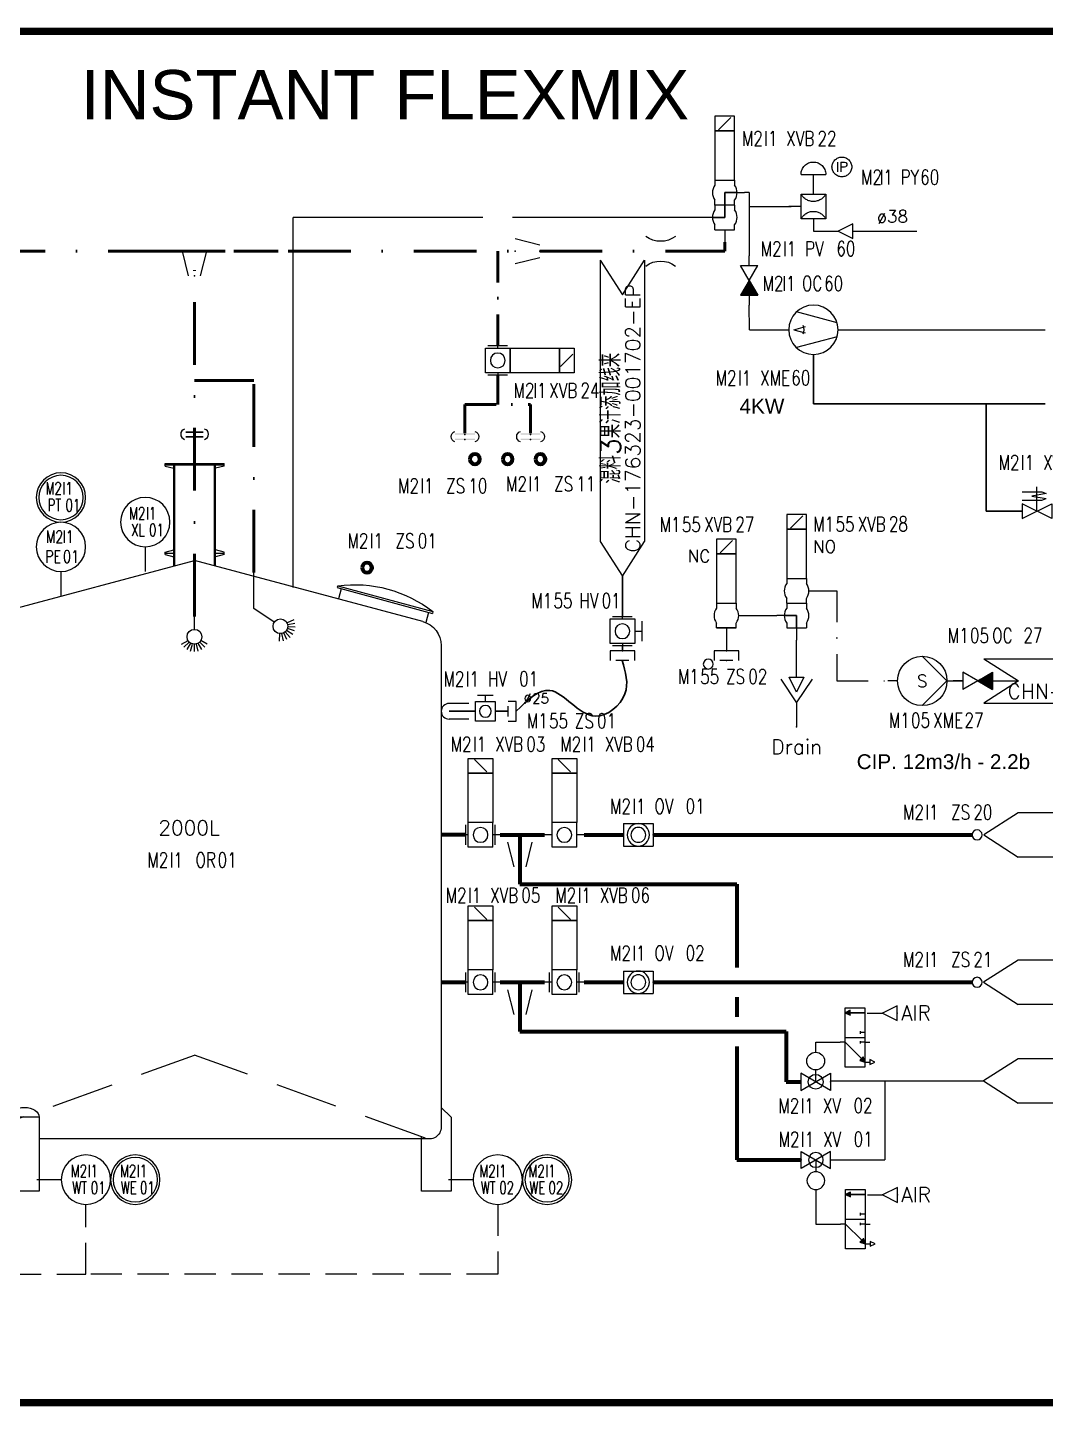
# Model space of a CAD drawing. Header units: inches. Extents: x 10149 to 11899, y 21917 to 23140.
# Drawn here: x 11531.1 to 11737.5, y 22398.1 to 22677.5 of the extents above; entities that cross this region are included whole.
import ezdxf
from ezdxf.enums import TextEntityAlignment as Align

# ---------------------------------------------------------------- set-up
doc = ezdxf.new("R2010")
doc.units = ezdxf.units.IN
doc.header["$MEASUREMENT"] = 0
for name, pattern in [('ACAD_ISO02W100', [15, 12, -3]), ('DASHDOT', [25.4, 12.7, -6.35, 0, -6.35]), ('DASHDOT2', [12.7, 6.35, -3.175, 0, -3.175]), ('DASHED', [19.05, 12.7, -6.35]), ('DASHED2', [9.525, 6.35, -3.175])]:
    doc.linetypes.add(name, pattern=pattern)
for name, color, linetype, lineweight in [('17 Pipe CIP', 4, 'DASHDOT2', 50), ('19 Pipe Process', 30, 'Continuous', 30), ('31 Equipment', 7, 'Continuous', 9), ('33 Instruments Labels', 7, 'Continuous', 9), ('43 TXT English', 7, 'Continuous', 9), ('Equipment', 7, 'Continuous', 9), ('Other-material', 7, 'Continuous', 9), ('Pipe-cip', 4, 'DASHDOT', 50), ('Pipe-process', 30, 'Continuous', 70), ('Pipe-water', 5, 'Continuous', 30), ('Text', 7, 'Continuous', 9), ('Valves-other', 7, 'Continuous', 9)]:
    doc.layers.add(name, color=color, linetype=linetype, lineweight=lineweight)
for name, color, linetype in [('DIAMETRE', 7, 'Continuous'), ('LIAISON INSTRUMENTATION', 140, 'DASHED2'), ('LIBELLE-INSTRUM', 7, 'Continuous'), ('MATERIEL-DIVERS', 7, 'Continuous'), ('OTHER MATERIAL', 7, 'Continuous'), ('PIPE_GAS', 3, 'Continuous'), ('POMPES-PROCESS', 7, 'Continuous'), ('REPERES', 7, 'Continuous'), ('size RO 10', 7, 'Continuous'), ('Skid', 5, 'Continuous'), ('techn-data', 7, 'Continuous'), ('TEXTES', 7, 'Continuous'), ('TUYAUTERIE-AIR INSTRUMENT', 3, 'Continuous'), ('TUYAUTERIE-EAU', 5, 'Continuous'), ('TUYAUTERIE-EGOUT', 32, 'Continuous'), ('TUYAUTERIE-NEP', 4, 'DASHDOT2'), ('VANNES', 7, 'Continuous'), ('VANNES-PROCESS', 7, 'Continuous')]:
    doc.layers.add(name, color=color, linetype=linetype)
doc.layers.get('REPERES').off()
doc.styles.add('ROMANS', font='ROMANS.SHX')
doc.styles.add('ROMANT', font='romant')
doc.styles.get("Standard").update_dxf_attribs({"font": 'arial.ttf'})
doc.styles.add('USER1', font='TXT.SHX', dxfattribs={"bigfont": 'gbcbig.shx'})

# ---------------------------------------------------------------- blocks, each defined once
blk = doc.blocks.new('NOR-VACUUM_PUMP')
at = {"color": 7}
for p, q in [((4.8, 1.39), (-3.46, 3.61)), ((-4, 0), (-1.69, 0.62)), ((-4, 0), (-1.62, -0.64)), ((4.8, -1.39), (-3.46, -3.61))]:
    blk.add_line(p, q, dxfattribs=at)
blk.add_circle((0, 0), 5)
at = {"color": 7, "linetype": 'Continuous'}
blk.add_arc((-4, 0), 2.07, 333.8613, 26.1387, dxfattribs=at)
at = {"layer": 'Equipment', "insert": (0, 0), "char_height": 2.5, "width": 210, "attachment_point": 1}
blk.add_mtext('{\\C5; }', dxfattribs=at)
blk = doc.blocks.new('NOR-SOLENOID_VALVE_2_WAY')
for p, q in [((-1.02, 3.92), (-1.89, 3.58)), ((-1.89, 3.58), (1.05, 3.1)), ((1.05, 3.1), (-1.89, 2.62)), ((2.99, 3.92), (-1.02, 3.92)), ((0, -0.01), (0, 4.99)), ((-3.03, -1.48), (2.97, 1.52)), ((-3.03, 1.52), (-3.03, -1.48)), ((2.97, -1.48), (-3.03, 1.52)), ((-1.02, 2.27), (-1.89, 2.62)), ((2.99, 2.27), (-1.02, 2.27)), ((2.97, 1.52), (2.97, -1.48))]:
    blk.add_line(p, q)
at = {"layer": 'Equipment', "insert": (0, 0), "char_height": 2.5, "width": 210, "attachment_point": 1}
blk.add_mtext('{\\C5; }', dxfattribs=at)
blk = doc.blocks.new('NOR_UTIL-ARROW-RIGHT')
for p, q in [((-1.5, -1.5), (-1.5, 1.5)), ((-1.5, 1.5), (1.5, 0)), ((1.5, 0), (-1.5, -1.5))]:
    blk.add_line(p, q)
blk = doc.blocks.new('NOR_FIT-ORIFICE-PIECE-SERV')
for centre, start, end in [((0, 7), 233.1, 306.9), ((0, -7), 53.1, 126.9)]:
    blk.add_arc(centre, 5, start, end)
blk = doc.blocks.new('NOR-INS-ELEMENT_PT')
blk.add_line((0, -5), (0, -10))
blk.add_circle((0, 0), 5)
at = {"layer": 'LIBELLE-INSTRUM', "style": 'ROMANS'}
blk.add_attdef('PT', text='', height=3, dxfattribs=at).set_placement((0, 0), align=Align.MIDDLE)
blk = doc.blocks.new('NOR-INS-ELEMENT_LIGHT_')
blk.add_line((0, -5), (0, -10))
blk.add_circle((0, 0), 5)
at = {"layer": 'LIBELLE-INSTRUM', "style": 'ROMANS'}
blk.add_attdef('XL', text='', height=3, dxfattribs=at).set_placement((0, 0), align=Align.MIDDLE)
blk = doc.blocks.new('nor_instant_mix_tank')
for p, q in [((-46.29, 104.83), (0, 117.24)), ((46.29, 104.83), (0, 117.24)), ((-29.02, 112.1), (-48.32, 106.85)), ((-29.02, 112.1, 10), (-48.32, 106.85, 10)), ((-29.02, 112.1), (-28.92, 111.71, 10)), ((-28.92, 111.71, 10), (-48.22, 106.47, 10)), ((-29.74, 111.49), (-29.19, 109.48)), ((-48.32, 106.85), (-48.22, 106.47, 10)), ((-47.4, 106.69), (-46.86, 104.68)), ((-50, 100), (-50, 2.4)), ((50, 100), (50, 2.4)), ((-50, 6.4), (-52, 4.4)), ((31.5, 4.4), (37.5, 4.4)), ((-47.6, 0), (31.5, 0)), ((37.5, 0), (47.6, 0)), ((31.5, -10.6), (37.5, -10.6))]:
    blk.add_line(p, q)
at = {"linetype": 'DASHED'}
for p in [(-46.59, 0.22), (46.59, 0.22)]:
    blk.add_line(p, (0, 17), dxfattribs=at)
at = {"color": 7}
for p, q in [((-52, 4.4), (-52, -10.6)), ((31.5, 4.4), (31.5, -10.6)), ((37.5, -10.6), (37.5, 4.4)), ((-46, -10.6), (-46, 0.5)), ((-52, -10.6), (-46, -10.6))]:
    blk.add_line(p, q, dxfattribs=at)
for centre, radius, start, end in [((-32.38, 86.32), 26, 82.5821, 127.8219), ((-45, 100), 5, 105, 180), ((45, 100), 5, 0, 75), ((-47.6, 2.4), 2.4, 180, 295), ((47.6, 2.4), 2.4, 245, 0)]:
    blk.add_arc(centre, radius, start, end)
blk.add_ellipse((34.5, 4.4), major_axis=(-3, 0), ratio=0.666667, start_param=3.141593, end_param=6.283185)
blk = doc.blocks.new('APV-INS-M-L-WE')
at = {"layer": '31 Equipment', "color": 7}
blk.add_line((0, -5), (0, -10), dxfattribs=at)
blk.add_circle((0, 0), 5, dxfattribs=at)
at = {"layer": '33 Instruments Labels', "style": 'ROMANS', "width": 0.8, "flags": 8}
blk.add_attdef('WE', text='', height=3, dxfattribs=at).set_placement((0, 0), align=Align.MIDDLE)
blk = doc.blocks.new('APV-INS-F-L-WT')
at = {"layer": '31 Equipment'}
for radius in [5, 4.5]:
    blk.add_circle((0, 0), radius, dxfattribs=at)
blk = doc.blocks.new('DP')
at = {"color": 5}
blk.add_circle((0, 0), 1, dxfattribs=at)
blk = doc.blocks.new('APV-FCE-NRV-GEN-1')
at = {"layer": '31 Equipment'}
h = blk.add_hatch(dxfattribs=at)
h.set_pattern_fill('ANSI31', color=256, scale=0.01, style=0)
h.set_pattern_definition([(45, (0, 0), (-0.02245064, 0.02245064), [])])
h.paths.add_polyline_path([(3, 1.75), (3, -1.75), (0, 0)])
at = {"layer": '31 Equipment', "linetype": 'ACAD_ISO02W100', "ltscale": 38}
for p, q in [((-3, 0), (-5, 0)), ((0, 0), (-3, 1.75)), ((-3, 1.75), (-3, -1.75)), ((0, 0), (-3, -1.75)), ((0, 0), (3, 1.75)), ((0, 0), (3, -1.75)), ((3, 1.75), (3, -1.75)), ((3, 0), (5, 0))]:
    blk.add_line(p, q, dxfattribs=at)
blk = doc.blocks.new('APV-INS-F-L-PT')
at = {"layer": '31 Equipment'}
for radius in [5, 4.5]:
    blk.add_circle((0, 0), radius, dxfattribs=at)
blk = doc.blocks.new('APV-VLV-MODUL-RG+RGE-2')
at = {"layer": '31 Equipment', "linetype": 'ACAD_ISO02W100', "ltscale": 38}
for p, q in [((2.5, 6.5), (-2.5, 6.5)), ((0, 2.5), (0, 6.5)), ((2.5, 2.5), (-2.5, 2.5)), ((-2.5, 2.5), (-2.5, -2.5)), ((2.5, -2.5), (2.5, 2.5)), ((2.5, 0), (5, 0)), ((-2.5, -2.5), (2.5, -2.5)), ((0, -2.5), (0, -5))]:
    blk.add_line(p, q, dxfattribs=at)
for centre, radius, start, end in [((0, 6.5), 2.5, 0, 180), ((0, 3.83), 2.83, 208.0725, 331.9275), ((0, -3.83), 2.83, 28.0725, 151.9275)]:
    blk.add_arc(centre, radius, start, end, dxfattribs=at)
blk = doc.blocks.new('APV-VLV-BFLY-SVS-3')
at = {"layer": '31 Equipment', "ltscale": 38}
for p, q in [((1.25, 15.25), (-1.25, 12.75)), ((-2.5, 0), (-4, 0)), ((2.5, 2.5), (-2.5, 2.5)), ((-2.5, 2.5), (-2.5, -2.5)), ((2.5, -2.5), (2.5, 2.5)), ((2.5, 0), (4, 0)), ((-2.5, -2.5), (2.5, -2.5))]:
    blk.add_line(p, q, dxfattribs=at)
at = {"layer": '31 Equipment'}
for p, q in [((-3, 2), (-3, -2)), ((3, -2), (3, 2))]:
    blk.add_line(p, q, dxfattribs=at)
at = {"layer": '31 Equipment', "ltscale": 38}
for points in [[(-2.5, 12.5), (2.5, 12.5), (2.5, 15.5), (-2.5, 15.5)], [(-2.5, 2.5), (2.5, 2.5), (2.5, 12.5), (-2.5, 12.5)]]:
    blk.add_lwpolyline(points, close=True, dxfattribs=at)
blk.add_circle((0, 0), 1.5, dxfattribs=at)
blk = doc.blocks.new('APV-VLV-BFLY-SV-3')
at = {"layer": '31 Equipment', "ltscale": 38}
for p, q in [((1.25, 15.25), (-1.25, 12.75)), ((-4, 0), (-2.5, 0)), ((-2.5, 2.5), (2.5, 2.5)), ((-2.5, -2.5), (-2.5, 2.5)), ((2.5, -2.5), (2.5, 2.5)), ((2.5, 0), (4, 0)), ((-2.5, -2.5), (2.5, -2.5))]:
    blk.add_line(p, q, dxfattribs=at)
for points in [[(-2.5, 12.5), (2.5, 12.5), (2.5, 15.5), (-2.5, 15.5)], [(-2.5, 2.5), (2.5, 2.5), (2.5, 12.5), (-2.5, 12.5)]]:
    blk.add_lwpolyline(points, close=True, dxfattribs=at)
blk.add_circle((0, 0), 1.5, dxfattribs=at)
blk = doc.blocks.new('UTIL-PAGE-CONNECTOR-RIGHT')
for p, q in [((-67, 4.49), (-7, 4.49)), ((-67, 4.49), (-60, 0)), ((-7, 4.49), (0, 0)), ((-60, 0), (-67, -4.49)), ((0, 0), (-7, -4.49)), ((-67, -4.49), (-7, -4.49))]:
    blk.add_line(p, q)
at = {"style": 'ROMANS'}
for tag, p in [('From', (-33.5, 2.25)), ('Reference', (-33.5, -2.25))]:
    blk.add_attdef(tag, text='', height=3, dxfattribs=at).set_placement(p, align=Align.MIDDLE_CENTER)
blk = doc.blocks.new('SG')
at = {"color": 7}
for p, q in [((-3, 2.27), (-3, -2.27)), ((3, 2.27), (-3, 2.27)), ((3, 2.27), (3, -2.27)), ((3, -2.27), (-3, -2.27))]:
    blk.add_line(p, q, dxfattribs=at)
for radius in [2.27, 1.51]:
    blk.add_circle((0, 0), radius, dxfattribs=at)
at = {"color": 7, "extrusion": (-1, 0, 0)}
blk.add_point((-3, 0), dxfattribs=at)
at = {"color": 7, "extrusion": (1, 0, 0)}
blk.add_point((3, 0), dxfattribs=at)
blk = doc.blocks.new('AVALBALL')
at = {"color": 7}
for p, q in [((3, -1.734), (-3, 1.734)), ((-3, -1.734), (3, 1.734)), ((-3, 1.734), (-3, -1.734)), ((0, 0), (0, 2.4)), ((3, 1.734), (3, -1.734))]:
    blk.add_line(p, q, dxfattribs=at)
for centre, radius in [((0, 4.2), 1.8), ((0, 0), 1.5)]:
    blk.add_circle(centre, radius, dxfattribs=at)
at = {"color": 1, "extrusion": (-1, 0, 0)}
blk.add_point((-3, 0), dxfattribs=at)
at = {"color": 1, "extrusion": (1, 0, 0)}
blk.add_point((3, 0), dxfattribs=at)
blk = doc.blocks.new('APV-PNE-SPOOLV-32-1')
at = {"layer": '31 Equipment'}
h = blk.add_hatch(dxfattribs=at)
h.set_pattern_fill('ANSI31', color=256, scale=0.01, style=0)
h.set_pattern_definition([(45, (-8, 6e-14), (-0.02245064, 0.02245064), [])])
h.paths.add_polyline_path([(-8, 2), (-8.5, 1), (-7.5, 1)])
h = blk.add_hatch(dxfattribs=at)
h.set_pattern_fill('ANSI31', color=256, scale=0.01, angle=225, style=0)
h.set_pattern_definition([(270, (0.585786, -0.585786), (0.03175, 0), [])])
h.paths.add_polyline_path([(2, -2), (1.65, -0.94), (0.94, -1.65)])
for p, q in [((-2, 2), (-2, 3)), ((-8.5, 1), (-8, 2)), ((-7.5, 1), (-8.5, 1)), ((-8, 2), (-7.5, 1)), ((-2, -2), (-2, -1)), ((-2, -2), (-2, -3)), ((0.94, -1.65), (1.65, -0.94)), ((2, -2), (0.94, -1.65)), ((1.65, -0.94), (2, -2)), ((2, -2), (2, -3)), ((1.5, -3), (2.5, -3)), ((2, -4), (1.5, -3)), ((2.5, -3), (2, -4))]:
    blk.add_line(p, q, dxfattribs=at)
at = {"layer": '31 Equipment', "color": 7}
for p, q in [((3, 2), (-9, 2)), ((-9, 2), (-9, -2)), ((-3, 2), (-3, -2)), ((3, -2), (3, 2)), ((-9, -2), (3, -2)), ((-4.25, -1), (-3.75, -1)), ((-4, -2), (-4, -1)), ((-2.25, -1), (-1.75, -1))]:
    blk.add_line(p, q, dxfattribs=at)
at = {"layer": '31 Equipment', "lineweight": 30}
for p, q in [((-8, -2), (-8, 1)), ((-2, 2), (1.29, -1.29))]:
    blk.add_line(p, q, dxfattribs=at)
blk = doc.blocks.new('FLE23-A')
at = {"color": 7}
for p, q in [((0, 1.5), (-3, 0)), ((-3, 0), (0, -1.5)), ((0, -1.5), (0, 1.5))]:
    blk.add_line(p, q, dxfattribs=at)
at = {"layer": 'MATERIEL-DIVERS', "color": 7, "extrusion": (-1, 0, 0)}
blk.add_point((-3, 0), dxfattribs=at)
at = {"layer": 'MATERIEL-DIVERS', "color": 2}
for p in [(-3, 0), (0, 0)]:
    blk.add_point(p, dxfattribs=at)
at = {"layer": 'MATERIEL-DIVERS', "color": 7, "extrusion": (1, 0, 0)}
blk.add_point((0, 0), dxfattribs=at)
blk = doc.blocks.new('CR')
at = {"color": 7}
for p, q in [((-2.5, 2.5), (2.5, 1.25)), ((2.5, 1.25), (2.5, 1.25)), ((2.5, -1.25), (-2.5, -2.5))]:
    blk.add_line(p, q, dxfattribs=at)
at = {"color": 7, "extrusion": (-1, 0, 0)}
blk.add_point((-2.5, 0), dxfattribs=at)
at = {"color": 7, "extrusion": (1, 0, 0)}
blk.add_point((2.5, 0), dxfattribs=at)
blk = doc.blocks.new('APV-VLVM-BFLY-SV-1')
at = {"layer": '31 Equipment', "ltscale": 38}
for p, q in [((-2, 4), (2, 4)), ((0, 2.5), (0, 4)), ((-2.5, 0), (-4, 0)), ((2.5, 2.5), (-2.5, 2.5)), ((-2.5, 2.5), (-2.5, -2.5)), ((2.5, -2.5), (2.5, 2.5)), ((2.5, 0), (4, 0)), ((-2.5, -2.5), (2.5, -2.5))]:
    blk.add_line(p, q, dxfattribs=at)
blk.add_circle((0, 0), 1.5, dxfattribs=at)
blk = doc.blocks.new('APV-FTG-CONX-SCREWED-1')
at = {"layer": '31 Equipment'}
for p, q in [((0, 2.5), (2, 2.5)), ((0, 1.33), (0, -1.33)), ((2, 2.5), (2, -2.5)), ((0, -1.33), (0, -1.33)), ((2, -2.5), (0, -2.5))]:
    blk.add_line(p, q, dxfattribs=at)
blk = doc.blocks.new('APV-SIGN-ARW-DWG-1')
at = {"layer": '31 Equipment'}
for p, q in [((-32, 4.49), (25, 4.49)), ((-32, 4.49), (-25, 0)), ((25, 4.49), (32, 0)), ((-25, 0), (-32, -4.49)), ((32, 0), (25, -4.49)), ((-32, -4.49), (25, -4.49))]:
    blk.add_line(p, q, dxfattribs=at)
at = {"layer": '31 Equipment', "style": 'ROMANS', "width": 0.8}
for tag, p in [('TEXT1', (0, 0.37)), ('TEXT2', (0, -3.63))]:
    blk.add_attdef(tag, text='', height=3, dxfattribs=at).set_placement(p, align=Align.CENTER)
blk = doc.blocks.new('REPNORM1')
at = {"layer": 'TEXTES', "style": 'ROMANS', "width": 0.75}
for tag, p in [('ZONE', (-9.75, -1.25)), ('SOUSZONE', (-5.25, -1.25)), ('ELEMENT', (-0.75, -1.25)), ('NUM', (5.59, -1.22))]:
    blk.add_attdef(tag, p, '', height=3, dxfattribs=at)
blk = doc.blocks.new('APV-VLV-IPCNV-GEN-1')
at = {"layer": '31 Equipment', "linetype": 'ACAD_ISO02W100', "ltscale": 38}
blk.add_circle((0, 0), 2, dxfattribs=at)
at = {"layer": '31 Equipment', "style": 'ROMANS'}
blk.add_text('IP', height=2, dxfattribs=at).set_placement((0, 0), align=Align.MIDDLE)
blk = doc.blocks.new('REPINS2')
at = {"layer": 'TEXTES', "style": 'ROMANS', "width": 0.7}
for tag, p in [('ZONE', (-3.35, 0.8)), ('SOUSZONE', (0.05, 0.8)), ('NUM', (0.7, -2.6))]:
    blk.add_attdef(tag, p, '', height=2.5, dxfattribs=at)
blk.add_attdef('ELEMENT', text='', height=2.5, dxfattribs=at).set_placement((-1.56, -2.59), align=Align.CENTER)
blk = doc.blocks.new('REPNORM')
at = {"layer": 'TEXTES', "style": 'ROMANS', "width": 0.75}
for tag, p in [('ZONE', (-9.75, -1.25)), ('SOUSZONE', (-5.25, -1.25)), ('ELEMENT', (0, -1.25)), ('NUM', (4.5, -1.25))]:
    blk.add_attdef(tag, p, '', height=3, dxfattribs=at)
blk = doc.blocks.new('REPINS')
at = {"layer": 'TEXTES', "style": 'ROMANS', "width": 0.75}
for tag, p in [('ZONE', (-3.3, 1)), ('SOUSZONE', (0.1, 1)), ('NUM', (0.2, -3))]:
    blk.add_attdef(tag, p, '', height=2.5, dxfattribs=at)
blk.add_attdef('ELEMENT', text='', height=2.5, dxfattribs=at).set_placement((-0.2, -3), align=Align.RIGHT)
blk = doc.blocks.new('RC')
for centre, start, end in [((0.56, 1.73), 15.7498, 164.2502), ((0.56, -1.73), 195.7498, 344.2502)]:
    blk.add_arc(centre, 1.09, start, end)
for points in [[(-0.15, -2), (0.15, -2), (-0.15, 2), (0.15, 2)], [(0.96, -2), (1.26, -2), (0.96, 2), (1.26, 2)]]:
    blk.add_trace(points)
at = {"layer": 'VANNES-PROCESS', "color": 2}
for p in [(0, 0), (1, 0)]:
    blk.add_point(p, dxfattribs=at)
at = {"layer": 'VANNES-PROCESS', "color": 7, "extrusion": (-1, 0, 0)}
blk.add_point((0, 0), dxfattribs=at)
at = {"layer": 'VANNES-PROCESS', "color": 7, "extrusion": (1, 0, 0)}
blk.add_point((1, 0), dxfattribs=at)
blk = doc.blocks.new('APV-FTG-CONX-CLAMP-1')
at = {"layer": '31 Equipment', "lineweight": 30}
for p, q in [((0, -1.75), (0, 1.75)), ((1, 1.75), (1, -1.75))]:
    blk.add_line(p, q, dxfattribs=at)
at = {"layer": '31 Equipment'}
for centre, start, end in [((0.56, 1.73), 15.7498, 164.2502), ((0.56, -1.73), 195.7498, 344.2502)]:
    blk.add_arc(centre, 1.09, start, end, dxfattribs=at)
blk = doc.blocks.new('cup')
at = {"layer": '31 Equipment'}
for p, q in [((-59.87, 95.51), (-59.87, 95.76)), ((-59.87, 95.76), (-47.87, 95.76)), ((-59.87, 95.51), (-58.12, 95.51)), ((-59.87, 95.26), (-59.87, 95.51)), ((-59.87, 95.26), (-58.12, 94.82)), ((-58.87, 95.51), (-48.87, 95.51)), ((-58.12, 95.51), (-57.87, 95.51)), ((-58.12, 77.58), (-58.12, 95.51)), ((-57.87, 77.58), (-57.87, 95.51)), ((-49.87, 95.51), (-49.62, 95.51)), ((-49.87, 95.51), (-49.62, 95.51)), ((-49.87, 77.58), (-49.87, 95.51)), ((-49.62, 95.51), (-47.87, 95.51)), ((-49.62, 77.58), (-49.62, 95.51)), ((-47.87, 95.26), (-49.62, 94.82)), ((-47.87, 95.51), (-47.87, 95.76)), ((-47.87, 95.26), (-47.87, 95.51)), ((-59.87, 77.83), (-58.12, 78.27)), ((-47.87, 77.83), (-49.62, 78.27)), ((-59.87, 77.58), (-59.87, 77.83)), ((-59.87, 77.58), (-58.12, 77.58)), ((-59.87, 77.33), (-59.87, 77.58)), ((-59.87, 77.33), (-58.12, 76.89)), ((-58.87, 77.58), (-58.12, 77.58)), ((-58.12, 77.58), (-57.87, 77.58)), ((-58.12, 75.08), (-58.12, 77.58)), ((-58.12, 77.58), (-57.87, 77.58)), ((-57.87, 75.08), (-57.87, 77.58)), ((-49.87, 75.08), (-49.87, 77.58)), ((-49.87, 77.58), (-49.62, 77.58)), ((-49.87, 77.58), (-48.87, 77.58)), ((-49.62, 75.08), (-49.62, 77.58)), ((-49.62, 77.58), (-47.87, 77.58)), ((-47.87, 77.33), (-49.62, 76.89)), ((-47.87, 77.58), (-47.87, 77.83)), ((-47.87, 77.33), (-47.87, 77.58)), ((-58.12, 75.08), (-57.87, 75.08)), ((-58.12, 75.08), (-57.87, 75.08)), ((-49.87, 75.08), (-49.62, 75.08)), ((-49.87, 75.08), (-49.62, 75.08))]:
    blk.add_line(p, q, dxfattribs=at)
blk = doc.blocks.new('APV-VLV-SSEAT-SW43-31')
at = {"layer": '31 Equipment', "ltscale": 38}
for p, q in [((1.25, 20.25), (-1.25, 17.75)), ((-2, 7.5), (-2, 6.5)), ((2, 7.5), (2, 6.5)), ((-2, 2.5), (-2, 3.5)), ((2, 2.5), (2, 3.5)), ((2.5, 5), (4, 5)), ((-2.5, 0), (-4, 0)), ((2, 2.5), (-2, 2.5)), ((-2, 2.5), (-2, 1.5)), ((2, 2.5), (2, 1.5)), ((-2, -2.5), (-2, -1.5)), ((-2, -2.5), (2, -2.5)), ((0, -2.5), (0, -5)), ((2, -2.5), (2, -1.5))]:
    blk.add_line(p, q, dxfattribs=at)
at = {"layer": '31 Equipment', "lineweight": 30, "ltscale": 38}
blk.add_line((0, 5), (0, 0), dxfattribs=at)
at = {"layer": '31 Equipment', "lineweight": 30}
for p, q in [((2.5, 5), (0, 5)), ((-2.5, 0), (0, 0))]:
    blk.add_line(p, q, dxfattribs=at)
at = {"layer": '31 Equipment', "ltscale": 38}
for points in [[(-2, 17.5), (2, 17.5), (2, 20.5), (-2, 20.5)], [(-2, 7.5), (2, 7.5), (2, 17.5), (-2, 17.5)]]:
    blk.add_lwpolyline(points, close=True, dxfattribs=at)
for centre, start, end in [((0, 5), 143.1301, 216.8699), ((0, 5), 323.1301, 36.8699), ((0, 0), 143.1301, 216.8699), ((0, 0), 323.1301, 36.8699)]:
    blk.add_arc(centre, 2.5, start, end, dxfattribs=at)
blk = doc.blocks.new('APV-INS-POS-GEN-1')
at = {"layer": '31 Equipment', "color": 5}
blk.add_circle((0, 0), 1, dxfattribs=at)
blk = doc.blocks.new('APV-VLV-SSEAT-SW43-41')
at = {"layer": '31 Equipment', "ltscale": 38}
for p, q in [((1.25, 20.25), (-1.25, 17.75)), ((-2, 7.5), (-2, 6.5)), ((2, 7.5), (2, 6.5)), ((-2, 2.5), (-2, 3.5)), ((2, 2.5), (2, 3.5)), ((2.5, 5), (4, 5)), ((-2.5, 0), (-4, 0)), ((-2, 2.5), (2, 2.5)), ((-2, 2.5), (-2, 1.5)), ((2, 2.5), (2, 1.5)), ((-2, -1.5), (-2, -2.5)), ((-2, -2.5), (2, -2.5)), ((0, -2.5), (0, -5)), ((2, -1.5), (2, -2.5))]:
    blk.add_line(p, q, dxfattribs=at)
at = {"layer": '31 Equipment', "lineweight": 30}
for p, q in [((0, 0), (-2.5, 0)), ((0, -2.5), (0, 0))]:
    blk.add_line(p, q, dxfattribs=at)
at = {"layer": '31 Equipment', "ltscale": 38}
for points in [[(-2, 17.5), (2, 17.5), (2, 20.5), (-2, 20.5)], [(-2, 7.5), (2, 7.5), (2, 17.5), (-2, 17.5)]]:
    blk.add_lwpolyline(points, close=True, dxfattribs=at)
for centre, start, end in [((0, 5), 143.1301, 216.8699), ((0, 5), 323.1301, 36.8699), ((0, 0), 143.1301, 216.8699), ((0, 0), 323.1301, 36.8699)]:
    blk.add_arc(centre, 2.5, start, end, dxfattribs=at)
blk = doc.blocks.new('EGOUT')
at = {"color": 7}
for p, q in [((-3.2, 9.61), (0, 4.81)), ((0, 4.81), (3.2, 9.61)), ((0, 4.81), (0, 0))]:
    blk.add_line(p, q, dxfattribs=at)
at = {"color": 7, "extrusion": (0, -1, 0)}
blk.add_point((0, 0), dxfattribs=at)
at = {"layer": 'POMPES-PROCESS', "style": 'ROMANS'}
blk.add_attdef('EGOUT', text='', height=3, dxfattribs=at).set_placement((0, -4), align=Align.MIDDLE)
blk = doc.blocks.new('APV-SIGN-ARW-FLOW-1')
at = {"layer": '31 Equipment'}
for p, q in [((-1.5, -1.5), (-1.5, 1.5)), ((-1.5, 1.5), (1.5, 0)), ((1.5, 0), (-1.5, -1.5))]:
    blk.add_line(p, q, dxfattribs=at)
blk = doc.blocks.new('APV-PMP-GEN-CENTRI-1')
at = {"layer": '31 Equipment', "ltscale": 38}
for p, q in [((5, 0), (0, 5)), ((-5, 0), (-7, 0)), ((5, 0), (0, -5)), ((5, 0), (7, 0))]:
    blk.add_line(p, q, dxfattribs=at)
blk.add_circle((0, 0), 5, dxfattribs=at)
at = {"layer": '31 Equipment', "style": 'ROMANT', "flags": 8}
blk.add_attdef('I', text='', height=2.5, dxfattribs=at).set_placement((0, 0), align=Align.MIDDLE)
blk = doc.blocks.new('BLANK-M')
at = {"color": 7}
for p, q in [((0, 2.5), (0, -2.5)), ((2, 2.5), (0, 2.5)), ((2, 1.33), (2, -1.33)), ((0, -2.5), (2, -2.5)), ((2, -1.33), (2, -1.33))]:
    blk.add_line(p, q, dxfattribs=at)
at = {"layer": 'MATERIEL-DIVERS', "color": 2}
for p in [(0, 0), (2, 0)]:
    blk.add_point(p, dxfattribs=at)
at = {"layer": 'MATERIEL-DIVERS', "color": 7, "extrusion": (-1, 0, 0)}
blk.add_point((0, 0), dxfattribs=at)
at = {"layer": 'MATERIEL-DIVERS', "color": 7, "extrusion": (1, 0, 0)}
blk.add_point((2, 0), dxfattribs=at)
blk = doc.blocks.new('APV-VLV-SSEAT-SW41-3')
at = {"layer": '31 Equipment', "ltscale": 38}
for p, q in [((1.25, 15.25), (-1.25, 12.75)), ((-2, 2.5), (-2, 1.5)), ((2, 2.5), (2, 1.5)), ((2.5, 0), (4, 0)), ((-2, -2.5), (-2, -1.5)), ((2, -2.5), (-2, -2.5)), ((-2, -2.5), (2, -2.5)), ((0, -2.5), (0, -5)), ((2, -2.5), (2, -1.5))]:
    blk.add_line(p, q, dxfattribs=at)
for points in [[(-2, 12.5), (2, 12.5), (2, 15.5), (-2, 15.5)], [(-2, 2.5), (2, 2.5), (2, 12.5), (-2, 12.5)]]:
    blk.add_lwpolyline(points, close=True, dxfattribs=at)
for start, end in [(143.1301, 216.8699), (323.1301, 36.8699)]:
    blk.add_arc((0, 0), 2.5, start, end, dxfattribs=at)
blk = doc.blocks.new('APV-VLVM-BFLY-SVS-1')
at = {"layer": '31 Equipment', "ltscale": 38}
for p, q in [((-2, 4), (2, 4)), ((0, 2.5), (0, 4)), ((-2.5, 0), (-4, 0)), ((2.5, 2.5), (-2.5, 2.5)), ((-2.5, 2.5), (-2.5, -2.5)), ((2.5, -2.5), (2.5, 2.5)), ((2.5, 0), (4, 0)), ((-2.5, -2.5), (2.5, -2.5))]:
    blk.add_line(p, q, dxfattribs=at)
at = {"layer": '31 Equipment'}
for p, q in [((-3, 2), (-3, -2)), ((3, -2), (3, 2))]:
    blk.add_line(p, q, dxfattribs=at)
at = {"layer": '31 Equipment', "ltscale": 38}
blk.add_circle((0, 0), 1.5, dxfattribs=at)

msp = doc.modelspace()

# ---------------------------------------------------------------- linework, layer by layer
at = {"layer": '17 Pipe CIP'}
for p, q in [((11626.49, 22632.21), (11626.49, 22613.07)), ((11626.49, 22607.07), (11626.49, 22601.14)), ((11619.84, 22601.14), (11633.14, 22601.14)), ((11619.84, 22601.14), (11619.84, 22595.33)), ((11633.14, 22601.14), (11633.14, 22595.33))]:
    msp.add_line(p, q, dxfattribs=at)
at = {"layer": '19 Pipe Process'}
for p, q in [((11621.98, 22538.98), (11616.61, 22538.98)), ((11628.41, 22538.98), (11625.98, 22538.98))]:
    msp.add_line(p, q, dxfattribs=at)
for points in [[(11651.76, 22566.37), (11651.76, 22558.21)], [(11651.76, 22552.21), (11651.76, 22551.25)]]:
    msp.add_lwpolyline(points, dxfattribs=at)
msp.add_spline([(11630.21, 22538.98), (11637.01, 22543.21), (11646.26, 22538), (11652.27, 22542.5), (11651.72, 22549.25)], degree=3, dxfattribs=at)
at = {"layer": '31 Equipment'}
for p, q in [((11564.99, 22555.57), (11564.99, 22560.57)), ((11581.17, 22557.05), (11577.01, 22559.82)), ((11585.11, 22557.54), (11583.77, 22556.88)), ((11585.37, 22556.8), (11583.89, 22556.51)), ((11585.41, 22556.02), (11583.92, 22556.12)), ((11562.39, 22552.57), (11563.69, 22553.32)), ((11567.59, 22552.57), (11566.29, 22553.32)), ((11582.23, 22553.22), (11582.32, 22554.72)), ((11583.01, 22553.27), (11582.72, 22554.74)), ((11583.75, 22553.53), (11583.09, 22554.87)), ((11584.4, 22553.96), (11583.41, 22555.08)), ((11584.92, 22554.55), (11583.67, 22555.38)), ((11585.26, 22555.25), (11583.85, 22555.73)), ((11562.86, 22551.94), (11563.93, 22553)), ((11563.49, 22551.47), (11564.24, 22552.76)), ((11564.21, 22551.17), (11564.6, 22552.61)), ((11564.99, 22551.07), (11564.99, 22552.57)), ((11565.76, 22551.17), (11565.38, 22552.61)), ((11566.49, 22551.47), (11565.74, 22552.76)), ((11567.11, 22551.94), (11566.05, 22553)), ((11620.61, 22540.58), (11616.61, 22540.58)), ((11620.61, 22537.39), (11616.61, 22537.39))]:
    msp.add_line(p, q, dxfattribs=at)
for centre in [(11582.42, 22556.21), (11564.99, 22554.07)]:
    msp.add_circle(centre, 1.5, dxfattribs=at)
msp.add_arc((11616.61, 22538.98), 1.59, 90, 270, dxfattribs=at)
at = {"layer": 'LIAISON INSTRUMENTATION'}
for points in [[(11434.99, 22534.67), (11434.99, 22544.54), (11479.94, 22544.54), (11479.94, 22424.95), (11542.99, 22424.95)], [(11626.49, 22439.07), (11626.49, 22424.95), (11542.99, 22424.95), (11542.99, 22439.07)]]:
    msp.add_lwpolyline(points, dxfattribs=at)
at = {"layer": 'Pipe-cip'}
for p, q in [((11419.99, 22632.21), (11581.99, 22632.21)), ((11558.49, 22632.21), (11672.51, 22632.21)), ((11564.99, 22558.21), (11564.99, 22631.71)), ((11672.51, 22634.07), (11672.51, 22632.21)), ((11577.01, 22605.99), (11564.99, 22605.99)), ((11577.01, 22567.07), (11577.01, 22605.99))]:
    msp.add_line(p, q, dxfattribs=at)
at = {"layer": 'Pipe-process'}
for p, q in [((11615.01, 22513.98), (11620.01, 22513.98)), ((11626.99, 22513.94), (11628.99, 22513.97)), ((11626.99, 22513.94), (11635.99, 22513.95)), ((11630.99, 22513.94), (11630.99, 22503.94)), ((11643.99, 22513.96), (11651.99, 22513.97)), ((11657.99, 22513.94), (11722.69, 22513.94)), ((11630.99, 22503.94), (11674.99, 22503.94)), ((11674.99, 22503.94), (11674.99, 22487.07)), ((11615.01, 22484.11), (11620.01, 22484.11)), ((11626.99, 22484.07), (11635.99, 22484.08)), ((11630.99, 22484.07), (11630.99, 22474.07)), ((11643.99, 22484.09), (11651.99, 22484.1)), ((11657.99, 22484.07), (11722.69, 22484.07)), ((11674.99, 22481.07), (11674.99, 22477.07)), ((11630.99, 22474.07), (11684.95, 22474.07)), ((11684.95, 22474.07), (11684.95, 22463.9)), ((11674.99, 22471.07), (11674.99, 22448.07)), ((11684.95, 22463.9), (11687.95, 22463.9)), ((11674.99, 22448.07), (11687.99, 22448.07))]:
    msp.add_line(p, q, dxfattribs=at)
at = {"layer": 'Pipe-water'}
for p, q in [((11690.51, 22601.28), (11690.51, 22611.28)), ((11737.49, 22601.28), (11690.51, 22601.28)), ((11725.51, 22579.5), (11725.51, 22601.28)), ((11725.51, 22579.5), (11732.85, 22579.5))]:
    msp.add_line(p, q, dxfattribs=at)
at = {"layer": 'PIPE_GAS'}
for p, q in [((11677.49, 22644.07), (11676.51, 22644.07)), ((11677.49, 22644.07), (11677.49, 22631.28)), ((11677.51, 22641.28), (11686.01, 22641.28)), ((11584.99, 22564.07), (11584.99, 22639.07)), ((11623.49, 22639.07), (11584.99, 22639.07)), ((11668.51, 22639.07), (11629.49, 22639.07)), ((11690.49, 22636.28), (11695.49, 22636.28)), ((11698.49, 22636.28), (11711.49, 22636.28)), ((11677.51, 22616.28), (11677.49, 22621.28)), ((11677.51, 22616.28), (11685.49, 22616.28)), ((11695.49, 22616.28), (11737.49, 22616.28)), ((11693.99, 22464.07), (11724.99, 22464.07)), ((11704.99, 22464.07), (11704.99, 22448.07)), ((11693.99, 22448.07), (11704.99, 22448.07))]:
    msp.add_line(p, q, dxfattribs=at)
at = {"layer": 'Skid', "linetype": 'DASHDOT2', "ltscale": 3, "const_width": 1.5}
msp.add_lwpolyline([(11798.87, 22676.77), (11400.16, 22676.77), (11400.16, 22398.87), (11798.87, 22398.87)], close=True, dxfattribs=at)
at = {"layer": 'TUYAUTERIE-AIR INSTRUMENT'}
for p, q in [((11701.42, 22477.8), (11704.47, 22477.8)), ((11690.95, 22471.9), (11695.95, 22471.9)), ((11690.95, 22469.9), (11690.95, 22471.9)), ((11690.99, 22442.07), (11690.99, 22435.07)), ((11701.45, 22440.97), (11704.51, 22440.97)), ((11690.99, 22435.07), (11695.99, 22435.07))]:
    msp.add_line(p, q, dxfattribs=at)
at = {"layer": 'TUYAUTERIE-EGOUT'}
msp.add_line((11687.08, 22545.86), (11687.08, 22553.36), dxfattribs=at)
at = {"layer": 'TUYAUTERIE-NEP'}
msp.add_line((11676.84, 22558.36), (11683.08, 22558.36), dxfattribs=at)
for points in [[(11691.08, 22563.36), (11695.26, 22563.36), (11695.26, 22545.13), (11707.57, 22545.13)], [(11672.84, 22553.36), (11672.84, 22551.25)], [(11717.57, 22545.13), (11720.82, 22545.13)], [(11726.82, 22545.13), (11732.05, 22545.13)]]:
    msp.add_lwpolyline(points, dxfattribs=at)
at = {"layer": 'Valves-other'}
for p, q in [((11564.99, 22560.57), (11564.96, 22570.31)), ((11577.01, 22559.82), (11577.01, 22567.07))]:
    msp.add_line(p, q, dxfattribs=at)
at = {"layer": 'VANNES'}
for p, q in [((11619.99, 22511.94), (11619.99, 22515.94)), ((11625.99, 22511.94), (11625.99, 22515.94)), ((11619.99, 22482.07), (11619.99, 22486.07)), ((11625.99, 22482.07), (11625.99, 22486.07)), ((11636.99, 22482.07), (11636.99, 22486.07)), ((11642.99, 22482.07), (11642.99, 22486.07))]:
    msp.add_line(p, q, dxfattribs=at)

# ---------------------------------------------------------------- block references
at = {"layer": '17 Pipe CIP'}
msp.add_blockref('cup', (11618.89, 22493.41), dxfattribs=at)
at = {"layer": '31 Equipment'}
for name, p in [('APV-VLV-SSEAT-SW43-31', (11672.51, 22639.07)), ('APV-VLV-SSEAT-SW43-41', (11687.08, 22558.36))]:
    msp.add_blockref(name, p, dxfattribs=at)
at = {"layer": '31 Equipment', "rotation": 90}
msp.add_blockref('APV-FTG-CONX-CLAMP-1', (11565.01, 22594.57), dxfattribs=at)
at = {"layer": '31 Equipment', "xscale": -0.7999999999999547, "yscale": 0.7999999999999547, "zscale": 0.7999999999999547}
msp.add_blockref('APV-VLVM-BFLY-SV-1', (11623.98, 22538.98), dxfattribs=at)
at = {"layer": '31 Equipment', "xscale": -0.7999999999999547, "yscale": 0.7999999999999547, "zscale": 0.7999999999999547, "rotation": 180}
msp.add_blockref('APV-FTG-CONX-SCREWED-1', (11628.61, 22538.98), dxfattribs=at)
at = {"layer": '33 Instruments Labels'}
msp.add_blockref('APV-VLV-SSEAT-SW41-3', (11672.84, 22558.36), dxfattribs=at)
at = {"layer": '33 Instruments Labels', "xscale": -1}
for p in [(11669.17, 22548.54), (11723.69, 22513.94), (11723.69, 22484.07)]:
    msp.add_blockref('APV-INS-POS-GEN-1', p, dxfattribs=at)
at = {"layer": 'MATERIEL-DIVERS'}
ref = msp.add_blockref('APV-SIGN-ARW-DWG-1', (11651.76, 22598.37), dxfattribs=dict(at, xscale=-1, rotation=90))
ref.add_attrib('TEXT1', '混料3果汁添加线来', dxfattribs={"layer": '31 Equipment', "height": 4, "rotation": 90, "style": 'USER1'}).set_placement((11651.39, 22598.37), align=Align.CENTER)
ref.add_attrib('TEXT2', 'CHN-176323-001702-EP', dxfattribs={"layer": '31 Equipment', "height": 3, "rotation": 90, "style": 'USER1'}).set_placement((11655.39, 22598.37), align=Align.CENTER)
ref = msp.add_blockref('APV-SIGN-ARW-DWG-1', (11757.05, 22545.13), dxfattribs=at)
ref.add_attrib('TEXT1', 'CIP N1L3-', dxfattribs={"layer": '31 Equipment', "height": 4, "style": 'USER1'}).set_placement((11757.05, 22545.51), align=Align.CENTER)
ref.add_attrib('TEXT2', 'CHN-176323-001719-EP', dxfattribs={"layer": '31 Equipment', "height": 3, "style": 'USER1'}).set_placement((11757.05, 22541.51), align=Align.CENTER)
msp.add_blockref('EGOUT', (11687.08, 22535.86), dxfattribs=at).add_auto_attribs({'EGOUT': 'Drain'})
at = {"layer": 'MATERIEL-DIVERS', "rotation": 270}
msp.add_blockref('APV-SIGN-ARW-FLOW-1', (11687.08, 22544.36), dxfattribs=at)
at = {"layer": 'MATERIEL-DIVERS'}
for name, p in [('APV-FCE-NRV-GEN-1', (11723.82, 22545.13)), ('FLE23-A', (11707.47, 22477.8)), ('FLE23-A', (11707.51, 22440.97))]:
    msp.add_blockref(name, p, dxfattribs=at)
ref = msp.add_blockref('APV-SIGN-ARW-DWG-1', (11757.02, 22513.94), dxfattribs=dict(at, xscale=-1))
ref.add_attrib('TEXT1', '辅料', dxfattribs={"layer": '31 Equipment', "height": 4, "style": 'USER1'}).set_placement((11757.02, 22514.31), align=Align.CENTER)
ref = msp.add_blockref('APV-SIGN-ARW-DWG-1', (11756.99, 22484.07), dxfattribs=dict(at, xscale=-1))
ref.add_attrib('TEXT1', '辅料', dxfattribs={"layer": '31 Equipment', "height": 4, "style": 'USER1'}).set_placement((11756.99, 22484.44), align=Align.CENTER)
at = {"layer": 'OTHER MATERIAL', "xscale": -1}
for name, p in [('APV-INS-F-L-PT', (11537.92, 22582.3)), ('NOR-INS-ELEMENT_LIGHT_', (11555.01, 22577.32)), ('NOR-INS-ELEMENT_PT', (11537.92, 22572.3)), ('APV-INS-F-L-WT', (11552.99, 22444.07)), ('APV-INS-F-L-WT', (11636.49, 22444.07))]:
    msp.add_blockref(name, p, dxfattribs=at)
at = {"layer": 'OTHER MATERIAL', "xscale": -1, "rotation": 270}
for p in [(11542.99, 22444.07), (11626.49, 22444.07)]:
    msp.add_blockref('APV-INS-M-L-WE', p, dxfattribs=at)
at = {"layer": 'Other-material', "xscale": -1}
for name, p in [('APV-VLV-MODUL-RG+RGE-2', (11690.49, 22641.28)), ('NOR-SOLENOID_VALVE_2_WAY', (11735.81, 22579.5)), ('SG', (11654.99, 22513.94)), ('SG', (11654.99, 22484.07))]:
    msp.add_blockref(name, p, dxfattribs=at)
for name, p, rotation in [('CR', (11632.49, 22632.21), 180), ('CR', (11564.99, 22629.71), 90), ('APV-FCE-NRV-GEN-1', (11677.49, 22626.28), 90), ('NOR-VACUUM_PUMP', (11690.49, 22616.28), 180), ('RC', (11619.84, 22594.07), 270), ('RC', (11633.14, 22594.07), 270), ('CR', (11630.99, 22509.94), 90), ('CR', (11630.99, 22480.07), 90), ('APV-PNE-SPOOLV-32-1', (11698.95, 22469.9), 90), ('APV-PNE-SPOOLV-32-1', (11698.99, 22433.07), 90)]:
    msp.add_blockref(name, p, dxfattribs=dict(at, rotation=rotation))
at = {"layer": 'Other-material'}
ref = msp.add_blockref('UTIL-PAGE-CONNECTOR-RIGHT', (11725.01, 22464.07), dxfattribs=dict(at, xscale=-1))
ref.add_attrib('From', 'PROCESS AIR', dxfattribs={"layer": '0', "height": 3, "style": 'ROMANS'}).set_placement((11758.51, 22466.31), align=Align.MIDDLE_CENTER)
at = {"layer": 'Pipe-process', "xscale": -1}
for p in [(11621.84, 22590.07), (11628.49, 22590.07), (11635.14, 22590.07), (11599.99, 22568.07)]:
    msp.add_blockref('DP', p, dxfattribs=at)
at = {"layer": 'POMPES-PROCESS'}
msp.add_blockref('APV-PMP-GEN-CENTRI-1', (11712.57, 22545.13), dxfattribs=at).add_auto_attribs({'I': 'S'})
at = {"layer": 'REPERES'}
for name, p, values in [('REPNORM1', (11685.73, 22654.78), {'ZONE': 'M2  ', 'SOUSZONE': 'I1', 'ELEMENT': 'XVB', 'NUM': '22'}), ('REPNORM1', (11689.55, 22632.45), {'ZONE': 'M2  ', 'SOUSZONE': 'I1', 'ELEMENT': 'PV', 'NUM': '60'}), ('REPNORM1', (11680.41, 22606.26), {'ZONE': 'M2  ', 'SOUSZONE': 'I1', 'ELEMENT': 'XME', 'NUM': '60'}), ('REPNORM1', (11737.78, 22589.13), {'ZONE': 'M2  ', 'SOUSZONE': 'I1', 'ELEMENT': 'XV', 'NUM': '70'}), ('REPINS2', (11538.14, 22582.09), {'ZONE': 'M2  ', 'SOUSZONE': 'I1', 'NUM': '01', 'ELEMENT': 'PT'}), ('REPNORM', (11616.02, 22584.41), {'ZONE': 'M2  ', 'SOUSZONE': 'I1', 'ELEMENT': 'ZS', 'NUM': '10'}), ('REPNORM', (11637.92, 22584.8), {'ZONE': 'M2  ', 'SOUSZONE': 'I1', 'ELEMENT': 'ZS', 'NUM': '11'}), ('REPINS2', (11555.08, 22577.05), {'ZONE': 'M2  ', 'SOUSZONE': 'I1', 'NUM': '01', 'ELEMENT': 'XL'}), ('REPNORM1', (11700.21, 22576.66), {'ZONE': 'M1 ', 'SOUSZONE': '55', 'ELEMENT': 'XVB', 'NUM': '28'}), ('REPINS', (11538.14, 22572.09), {'ZONE': 'M2  ', 'SOUSZONE': 'I1', 'ELEMENT': 'PE', 'NUM': '01'}), ('REPNORM1', (11669.06, 22576.58), {'ZONE': 'M1 ', 'SOUSZONE': '55', 'ELEMENT': 'XVB', 'NUM': '27'}), ('REPNORM', (11605.76, 22573.26), {'ZONE': 'M2  ', 'SOUSZONE': 'I1', 'ELEMENT': 'ZS', 'NUM': '01'}), ('REPNORM', (11643.04, 22561.14), {'ZONE': 'M1', 'SOUSZONE': '55', 'ELEMENT': 'HV', 'NUM': '01'}), ('REPNORM1', (11727.48, 22554.08), {'ZONE': 'M1 ', 'SOUSZONE': '05', 'ELEMENT': 'OC', 'NUM': '27'}), ('REPNORM1', (11625.23, 22545.28), {'ZONE': 'M2  ', 'SOUSZONE': 'I1', 'ELEMENT': 'HV', 'NUM': '01'}), ('REPNORM', (11672.78, 22545.77), {'ZONE': 'M1', 'SOUSZONE': '55', 'ELEMENT': 'ZS', 'NUM': '02'}), ('REPNORM', (11642.12, 22536.8), {'ZONE': 'M1', 'SOUSZONE': '55', 'ELEMENT': 'ZS', 'NUM': '01'}), ('REPNORM1', (11715.53, 22536.91), {'ZONE': 'M1 ', 'SOUSZONE': '05', 'ELEMENT': 'XME', 'NUM': '27'}), ('REPNORM1', (11626.68, 22532.05), {'ZONE': 'M2  ', 'SOUSZONE': 'I1', 'ELEMENT': 'XVB', 'NUM': '03'}), ('REPNORM1', (11648.91, 22532.05), {'ZONE': 'M2  ', 'SOUSZONE': 'I1', 'ELEMENT': 'XVB', 'NUM': '04'}), ('REPNORM1', (11659, 22519.47), {'ZONE': 'M2  ', 'SOUSZONE': 'I1', 'ELEMENT': 'OV', 'NUM': '01'}), ('REPNORM', (11718.41, 22518.29), {'ZONE': 'M2  ', 'SOUSZONE': 'I1', 'ELEMENT': 'ZS', 'NUM': '20'}), ('REPNORM', (11565.19, 22508.59), {'ZONE': 'M2  ', 'SOUSZONE': 'I1', 'ELEMENT': 'OR', 'NUM': '01'}), ('REPNORM1', (11625.67, 22501.43), {'ZONE': 'M2  ', 'SOUSZONE': 'I1', 'ELEMENT': 'XVB', 'NUM': '05'}), ('REPNORM1', (11647.9, 22501.43), {'ZONE': 'M2  ', 'SOUSZONE': 'I1', 'ELEMENT': 'XVB', 'NUM': '06'}), ('REPNORM1', (11659, 22489.71), {'ZONE': 'M2  ', 'SOUSZONE': 'I1', 'ELEMENT': 'OV', 'NUM': '02'}), ('REPNORM', (11718.41, 22488.42), {'ZONE': 'M2  ', 'SOUSZONE': 'I1', 'ELEMENT': 'ZS', 'NUM': '21'}), ('REPINS2', (11543.26, 22443.78), {'ZONE': 'M2  ', 'SOUSZONE': 'I1', 'NUM': '01', 'ELEMENT': 'WT'}), ('REPINS2', (11553.23, 22443.78), {'ZONE': 'M2  ', 'SOUSZONE': 'I1', 'NUM': '01', 'ELEMENT': 'WE'}), ('REPINS2', (11626.1, 22443.78), {'ZONE': 'M2  ', 'SOUSZONE': 'I1', 'NUM': '02', 'ELEMENT': 'WT'}), ('REPINS2', (11636.07, 22443.78), {'ZONE': 'M2  ', 'SOUSZONE': 'I1', 'NUM': '02', 'ELEMENT': 'WE'})]:
    msp.add_blockref(name, p, dxfattribs=at).add_auto_attribs(values)
ref = msp.add_blockref('REPNORM', (11709.15, 22646.96), dxfattribs=at)
ref.add_attrib('ZONE', 'M2  ', (11700.15, 22645.71), dxfattribs={"layer": 'TEXTES', "height": 3, "style": 'ROMANS', "width": 0.75})
ref.add_attrib('SOUSZONE', 'I1', (11703.9, 22645.71), dxfattribs={"layer": 'TEXTES', "height": 3, "style": 'ROMANS', "width": 0.75})
ref.add_attrib('ELEMENT', 'PY', (11708.15, 22645.71), dxfattribs={"layer": 'TEXTES', "height": 3, "style": 'ROMANS', "width": 0.75})
ref.add_attrib('NUM', '60', (11712.15, 22645.71), dxfattribs={"layer": 'TEXTES', "height": 3, "style": 'ROMANS', "width": 0.75})
ref = msp.add_blockref('REPNORM', (11688.17, 22625.43), dxfattribs=at)
ref.add_attrib('ZONE', 'M2  ', (11680.17, 22624.18), dxfattribs={"layer": 'TEXTES', "height": 3, "style": 'ROMANS', "width": 0.75})
ref.add_attrib('SOUSZONE', 'I1', (11684.17, 22624.18), dxfattribs={"layer": 'TEXTES', "height": 3, "style": 'ROMANS', "width": 0.75})
ref.add_attrib('ELEMENT', 'OC', (11688.17, 22624.18), dxfattribs={"layer": 'TEXTES', "height": 3, "style": 'ROMANS', "width": 0.75})
ref.add_attrib('NUM', '60', (11692.67, 22624.18), dxfattribs={"layer": 'TEXTES', "height": 3, "style": 'ROMANS', "width": 0.75})
ref = msp.add_blockref('REPNORM1', (11637.67, 22603.73), dxfattribs=at)
ref.add_attrib('ZONE', 'M2  ', (11629.67, 22602.48), dxfattribs={"layer": 'TEXTES', "height": 3, "style": 'ROMANS', "width": 0.75})
ref.add_attrib('SOUSZONE', 'I1', (11633.67, 22602.48), dxfattribs={"layer": 'TEXTES', "height": 3, "style": 'ROMANS', "width": 0.75})
ref.add_attrib('ELEMENT', 'XVB', (11636.92, 22602.48), dxfattribs={"layer": 'TEXTES', "height": 3, "style": 'ROMANS', "width": 0.75})
ref.add_attrib('NUM', '24', (11643.26, 22602.51), dxfattribs={"layer": 'TEXTES', "height": 3, "style": 'ROMANS', "width": 0.75})
ref = msp.add_blockref('REPNORM1', (11693.14, 22458.8), dxfattribs=at)
ref.add_attrib('ZONE', 'M2  ', (11683.39, 22457.55), dxfattribs={"layer": 'TEXTES', "height": 3, "style": 'ROMANS', "width": 0.75})
ref.add_attrib('SOUSZONE', 'I1', (11687.89, 22457.55), dxfattribs={"layer": 'TEXTES', "height": 3, "style": 'ROMANS', "width": 0.75})
ref.add_attrib('ELEMENT', 'XV', (11692.4, 22457.55), dxfattribs={"layer": 'TEXTES', "height": 3, "style": 'ROMANS', "width": 0.75})
ref.add_attrib('NUM', '02', (11698.62, 22457.58), dxfattribs={"layer": 'TEXTES', "height": 3, "style": 'ROMANS', "width": 0.75})
ref = msp.add_blockref('REPNORM1', (11693.17, 22451.99), dxfattribs=at)
ref.add_attrib('ZONE', 'M2  ', (11683.42, 22450.74), dxfattribs={"layer": 'TEXTES', "height": 3, "style": 'ROMANS', "width": 0.75})
ref.add_attrib('SOUSZONE', 'I1', (11687.92, 22450.74), dxfattribs={"layer": 'TEXTES', "height": 3, "style": 'ROMANS', "width": 0.75})
ref.add_attrib('ELEMENT', 'XV', (11692.42, 22450.74), dxfattribs={"layer": 'TEXTES', "height": 3, "style": 'ROMANS', "width": 0.75})
ref.add_attrib('NUM', '01', (11698.65, 22450.77), dxfattribs={"layer": 'TEXTES', "height": 3, "style": 'ROMANS', "width": 0.75})
at = {"layer": 'Text', "xscale": -1}
msp.add_blockref('NOR_UTIL-ARROW-RIGHT', (11696.99, 22636.28), dxfattribs=at)
at = {"layer": 'TUYAUTERIE-EAU', "rotation": 270}
for p in [(11651.76, 22551.25), (11672.84, 22551.25)]:
    msp.add_blockref('BLANK-M', p, dxfattribs=at)
at = {"layer": 'Valves-other', "xscale": -1}
for name, p in [('NOR_FIT-ORIFICE-PIECE-SERV', (11659.51, 22632.21)), ('nor_instant_mix_tank', (11565.01, 22452.32))]:
    msp.add_blockref(name, p, dxfattribs=at)
at = {"layer": 'VANNES'}
for name, p in [('APV-VLV-IPCNV-GEN-1', (11696.26, 22649.28)), ('AVALBALL', (11690.95, 22463.9))]:
    msp.add_blockref(name, p, dxfattribs=at)
at = {"layer": 'VANNES', "xscale": -1}
for name, p, rotation in [('APV-VLV-BFLY-SVS-3', (11626.49, 22610.07), 270), ('APV-VLVM-BFLY-SVS-1', (11651.76, 22555.21), 269.9998479605054), ('AVALBALL', (11690.99, 22448.07), 180)]:
    msp.add_blockref(name, p, dxfattribs=dict(at, rotation=rotation))
for p in [(11622.99, 22513.94), (11639.99, 22513.94), (11622.99, 22484.07), (11639.99, 22484.07)]:
    msp.add_blockref('APV-VLV-BFLY-SV-3', p, dxfattribs=at)

# ---------------------------------------------------------------- texts
at = {"layer": '31 Equipment'}
msp.add_text('INSTANT FLEXMIX', height=10, dxfattribs=at).set_placement((11603.6, 22655.91), align=Align.BOTTOM_CENTER)
at = {"layer": '43 TXT English', "style": 'ROMANS'}
msp.add_text('2000L', height=3, dxfattribs=at).set_placement((11563.88, 22513.86), align=Align.CENTER)
at = {"layer": 'DIAMETRE'}
for s, p in [('4KW', (11675.52, 22599.31)), ('CIP. 12m3/h - 2.2b', (11699.27, 22527.27))]:
    msp.add_text(s, height=3, dxfattribs=at).set_placement(p)
at = {"layer": 'MATERIEL-DIVERS', "style": 'ROMANS'}
for p in [(11708.26, 22476.35), (11708.3, 22439.52)]:
    msp.add_text('AIR', height=3, dxfattribs=at).set_placement(p)
at = {"layer": 'size RO 10', "style": 'ROMANS'}
msp.add_text('%%C25', height=2, dxfattribs=at).set_placement((11631.74, 22540.58))
at = {"layer": 'techn-data', "style": 'ROMANS'}
for s, p in [('NO', (11692.76, 22572.37)), ('NC', (11667.29, 22570.42))]:
    msp.add_text(s, height=2.5, dxfattribs=at).set_placement(p, align=Align.MIDDLE_CENTER)
at = {"layer": 'Text', "style": 'ROMANS'}
msp.add_text('ø38', height=2.5, dxfattribs=at).set_placement((11703.37, 22637.28), align=Align.BOTTOM_LEFT)

doc.saveas('drawing.dxf')
